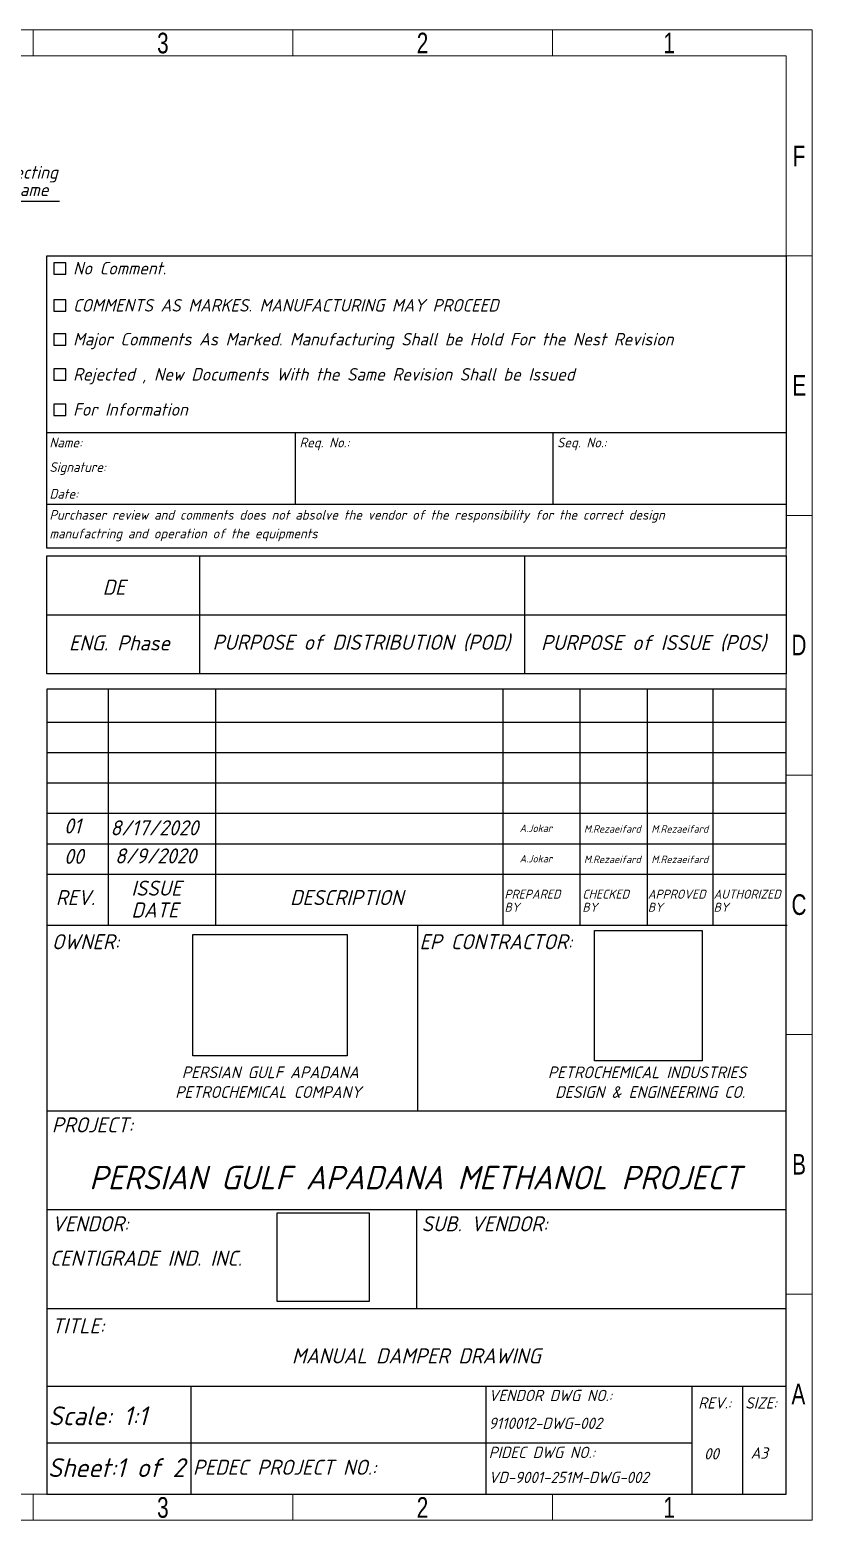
# Model space of a CAD drawing. Header units: millimetres. Extents: x 953 to 17674, y 376 to 6295.
# Drawn here: x 5940 to 8953, y 555 to 6295 of the extents above; entities that cross this region are included whole.
import ezdxf

# ---------------------------------------------------------------- set-up
doc = ezdxf.new("R2010")
doc.units = ezdxf.units.MM
doc.styles.add('GOST-2.304_Type-B_italic', font='')
doc.styles.add('SLDTEXTSTYLE0', font='TXT', dxfattribs={"width": 0.75})
doc.styles.get('GOST-2.304_Type-B_italic').set_extended_font_data('GOST Common', italic=True)
picture_1 = doc.add_image_def('image1.png', size_in_pixel=(177, 171))
picture_2 = doc.add_image_def('image2.png', size_in_pixel=(1024, 804))
picture_3 = doc.add_image_def('image3.jpg', size_in_pixel=(204, 247))

msp = doc.modelspace()

# ---------------------------------------------------------------- linework, layer by layer
at = {"linetype": 'Continuous', "lineweight": 20}
for p, q in [((952.90534, 6294.86983), (8952.90502, 6294.86983)), ((5952.90514, 6194.86983), (5952.90514, 6294.86983)), ((6952.9051, 6194.86983), (6952.9051, 6294.86983)), ((7952.90506, 6194.86983), (7952.90506, 6294.86983)), ((8952.90502, 6294.86983), (8952.90502, 554.87005)), ((1052.90534, 6194.86983), (8852.90503, 6194.86983)), ((8852.90503, 6194.86983), (8852.90503, 654.87005)), ((8852.90503, 5424.86986), (8952.90502, 5424.86986)), ((8852.90503, 4424.8699), (8952.90502, 4424.8699)), ((8852.90503, 3424.86994), (8952.90502, 3424.86994)), ((8852.90503, 2424.86998), (8952.90502, 2424.86998)), ((8852.90503, 1424.87002), (8952.90502, 1424.87002)), ((8852.90503, 654.87005), (1052.90534, 654.87005)), ((5952.90514, 654.87005), (5952.90514, 554.87005)), ((6952.9051, 654.87005), (6952.9051, 554.87005)), ((7952.90506, 654.87005), (7952.90506, 554.87005)), ((8952.90502, 554.87005), (952.90534, 554.87005))]:
    msp.add_line(p, q, dxfattribs=at)
for p, q in [((5580.97831, 5634.56613), (6053.91965, 5634.56613)), ((6005.00368, 4744.00916), (8852.90503, 4744.00916)), ((6961.59564, 4744.00916), (6961.59564, 4468.11807)), ((7953.44308, 4744.00916), (7953.44308, 4468.11807)), ((6005.00368, 4468.11807), (8852.90503, 4468.11807)), ((6593.28929, 4268.63832), (6593.28929, 3814.56396)), ((7845.1397, 4268.63832), (7845.1397, 3814.56396)), ((6005.00368, 4041.60114), (8852.90503, 4041.60114)), ((6243.25147, 2846.38421), (6243.25147, 3754.87005)), ((6655.64951, 2846.38421), (6655.64951, 3754.87005)), ((7762.25681, 2846.38421), (7762.25681, 3754.87005)), ((8058.85796, 2846.38421), (8058.85796, 3754.87005)), ((8318.59211, 2846.38421), (8318.59211, 3754.87005)), ((8571.9729, 2846.38421), (8571.9729, 3754.87005)), ((6005.00368, 3628.93656), (8852.90503, 3628.93656)), ((6005.00368, 3511.80359), (8852.90503, 3511.80359)), ((6005.00368, 3394.67063), (8852.90503, 3394.67063)), ((6005.00368, 3277.53766), (8852.90503, 3277.53766)), ((6005.00368, 3160.4047), (8852.90503, 3160.4047)), ((6005.00368, 3043.27173), (8852.90503, 3043.27173)), ((6009.20916, 2846.38421), (8857.11051, 2846.38421)), ((7433.15983, 2846.38421), (7433.15983, 2132.01762)), ((6005.00368, 2132.01762), (8852.90503, 2132.01762)), ((6005.00368, 1750.9719), (8852.90503, 1750.9719)), ((7428.95435, 1750.9719), (7428.95435, 1369.92619)), ((6005.00368, 1369.92619), (8852.90503, 1369.92619)), ((6005.00368, 1071.65796), (8852.90503, 1071.65796)), ((6559.56183, 1071.65796), (6559.56183, 654.87005)), ((7696.14557, 1071.65796), (7696.14557, 654.87005)), ((8489.39607, 1071.65796), (8489.39607, 654.87005)), ((8684.35425, 1071.65796), (8684.35425, 654.87005)), ((6005.00368, 852.54861), (8489.39607, 852.54861))]:
    msp.add_line(p, q)
for points in [[(8852.90503, 4298.74432), (6005.00368, 4298.74432), (6005.00368, 5424.19761), (8852.90503, 5424.19761)], [(6078.69021, 5397.66678), (6032.10313, 5397.66678), (6032.10313, 5353.76472), (6078.69021, 5353.76472)], [(6078.69021, 5254.72778), (6032.10313, 5254.72778), (6032.10313, 5210.82572), (6078.69021, 5210.82572)], [(6078.69021, 5124.18866), (6032.10313, 5124.18866), (6032.10313, 5080.28661), (6078.69021, 5080.28661)], [(6078.69021, 4988.90238), (6032.10313, 4988.90238), (6032.10313, 4945.00032), (6078.69021, 4945.00032)], [(6078.69021, 4853.6161), (6032.10313, 4853.6161), (6032.10313, 4809.71404), (6078.69021, 4809.71404)], [(8852.90503, 3814.56396), (6005.00368, 3814.56396), (6005.00368, 4268.63832), (8852.90503, 4268.63832)], [(8852.90503, 654.87005), (8852.90503, 3754.87005), (6005.00368, 3754.87005), (6005.00368, 654.87005)]]:
    msp.add_lwpolyline(points, close=True)

# ---------------------------------------------------------------- texts
at = {"style": 'GOST-2.304_Type-B_italic'}
for s, height, p in [('Blade Projecting', 48.9706437, (5575.10952, 5721.5962)), ('Outward Frame', 48.9706437, (5575.10952, 5654.60179)), ('No Comment.', 48.2172492, (6106.41498, 5352.65087)), ('COMMENTS AS MARKES. MANUFACTURING MAY PROCEED', 48.2172492, (6106.41498, 5209.71186)), ('Major Comments As Marked. Manufacturing Shall be Hold For the Nest Revision', 48.2172492, (6106.41498, 5079.17275)), ('Rejected , New Documents With the Same Revision Shall be Issued ', 48.2172492, (6106.41498, 4943.88647)), ('For Information', 48.2172492, (6106.41498, 4808.60018)), ('Name:', 37.090192, (6015.26477, 4686.70763)), ('Req. No.:', 37.090192, (6978.51421, 4686.70763)), ('Seq. No.:', 37.090192, (7970.36165, 4686.70763)), ('Signature:', 37.090192, (6015.26477, 4592.1153)), ('Date:', 37.090192, (6015.26477, 4489.11872)), ('Purchaser review and comments does not absolve the vendor of the responsibility for the correct design', 37.09019167, (6015.26477, 4408.2371)), ('manufactring and operation of the equipments', 37.0901917, (6015.26477, 4336.298)), ('DE', 57.953424, (6220.26754, 4119.02631)), ('ENG. Phase', 57.953424, (6090.53123, 3904.53771)), ('PURPOSE of DISTRIBUTION (POD)', 57.9534245, (6643.35882, 3907.04851)), ('PURPOSE of ISSUE (POS)', 57.9534245, (7908.49198, 3905.82671)), ('01', 57.953424, (6071.41043, 3199.63551)), ('8/17/2020', 57.953424, (6249.97106, 3192.38613)), ('A.Jokar', 28.930349, (7826.05413, 3205.26447)), ('M.Rezaeifard', 28.9303495, (8073.8955, 3202.62767)), ('M.Rezaeifard', 28.9303495, (8333.62966, 3202.62767)), ('00', 57.953424, (6071.41043, 3082.50254)), ('8/9/2020', 57.953424, (6267.71039, 3084.24001)), ('A.Jokar', 28.930349, (7826.05413, 3088.1315)), ('M.Rezaeifard', 28.9303495, (8073.8955, 3085.4947)), ('M.Rezaeifard', 28.9303495, (8333.62966, 3085.4947)), ('ISSUE', 57.953424, (6330.82811, 2960.02271)), ('REV.', 57.953424, (6039.65155, 2923.79075)), ('DATE', 57.953424, (6330.82811, 2875.87099)), ('DESCRIPTION', 57.9534245, (6941.93973, 2923.79075)), ('BY', 34.772055, (7767.80102, 2898.04941)), ('PREPARED', 34.772055, (7767.80102, 2948.54045)), ('BY', 34.772055, (8067.70024, 2898.04941)), ('CHECKED', 34.772055, (8067.70024, 2948.54045)), ('APPROVED', 34.772055, (8319.76782, 2948.54045)), ('BY', 34.772055, (8319.76782, 2898.04941)), ('AUTHORIZED', 34.772055, (8573.14861, 2948.54045)), ('BY', 34.772055, (8573.14861, 2898.04941)), ('OWNER:', 57.953424, (6024.53799, 2753.74639)), ('EP CONTRACTOR:', 57.9534245, (7440.60992, 2753.74639)), ('PERSIAN GULF APADANA', 45.2036711, (6525.08927, 2257.16785)), ('PETROCHEMICAL INDUSTRIES', 45.2036711, (7934.95881, 2257.16785)), ('PETROCHEMICAL COMPANY', 45.2036711, (6499.57876, 2181.1216)), ('DESIGN & ENGINEERING CO.', 45.2036711, (7962.44356, 2181.1216)), ('PROJECT:', 57.953424, (6024.53799, 2048.39645)), ('PERSIAN GULF APADANA METHANOL PROJECT', 90.4073422, (6168.66627, 1829.0498)), ('VENDOR:', 57.953424, (6024.53799, 1667.35073)), ('SUB. VENDOR:', 57.9534245, (7448.48866, 1667.35073)), ('CENTIGRADE IND. INC.', 57.9534245, (6017.54227, 1534.75455)), ('TITLE:', 57.953424, (6024.53799, 1274.46441)), ('MANUAL DAMPER DRAWING', 57.9534245, (6949.21497, 1158.74139)), ('VENDOR DWG NO.:', 43.4650684, (7707.1831, 1013.4385)), ('Scale: 1:1', 72.441781, (6011.93866, 920.64456)), ('REV.:', 43.465068, (8514.04951, 984.66313)), ('SIZE:', 43.465068, (8694.90547, 984.66313)), ('9110012-DWG-002', 43.4650684, (7707.1831, 906.2787)), ('PIDEC DWG NO.:', 43.4650684, (7707.1831, 794.32916)), ('00', 43.465068, (8536.48412, 788.92784)), ('A3', 43.465068, (8715.84446, 791.82568)), ('Sheet:1 of 2', 72.4417806, (6009.02736, 721.06993)), ('PEDEC PROJECT NO.:', 57.9534245, (6568.07753, 729.66714)), ('VD-9001-251M-DWG-002', 43.4650684, (7707.1831, 697.88474))]:
    msp.add_text(s, height=height, dxfattribs=at).set_placement(p)
at = {"linetype": 'Continuous', "lineweight": 20, "char_height": 79.375, "attachment_point": 2, "style": 'SLDTEXTSTYLE0'}
for s, insert in [('3', (6452.10586, 6283.63999)), ('2', (7452.10582, 6283.63999)), ('1', (8402.10579, 6283.63999)), ('F', (8902.05983, 5848.64)), ('E', (8903.0612, 4965.37014)), ('D', (8901.95877, 3965.37018)), ('C', (8902.0782, 2965.37022)), ('B', (8902.31706, 1965.37026)), ('A', (8899.69879, 1080.3703)), ('3', (6452.10586, 643.64021)), ('2', (7452.10582, 643.64021)), ('1', (8402.10579, 643.64021))]:
    msp.add_mtext(s, dxfattribs=dict(at, insert=insert))

# ---------------------------------------------------------------- pictures from other files: only their frames are drawn
image = msp.add_image(picture_3, insert=(8115.07833, 2324.22356), size_in_units=(414.48109, 501.8472))
image.dxf.flags = 7
image = msp.add_image(picture_2, insert=(6567.08617, 2343.53147), size_in_units=(595.02334, 467.18629))
image.dxf.flags = 7
image = msp.add_image(picture_1, insert=(6892.89687, 1397.08536), size_in_units=(353.50378, 341.5206))
image.dxf.flags = 7

doc.saveas('drawing.dxf')
